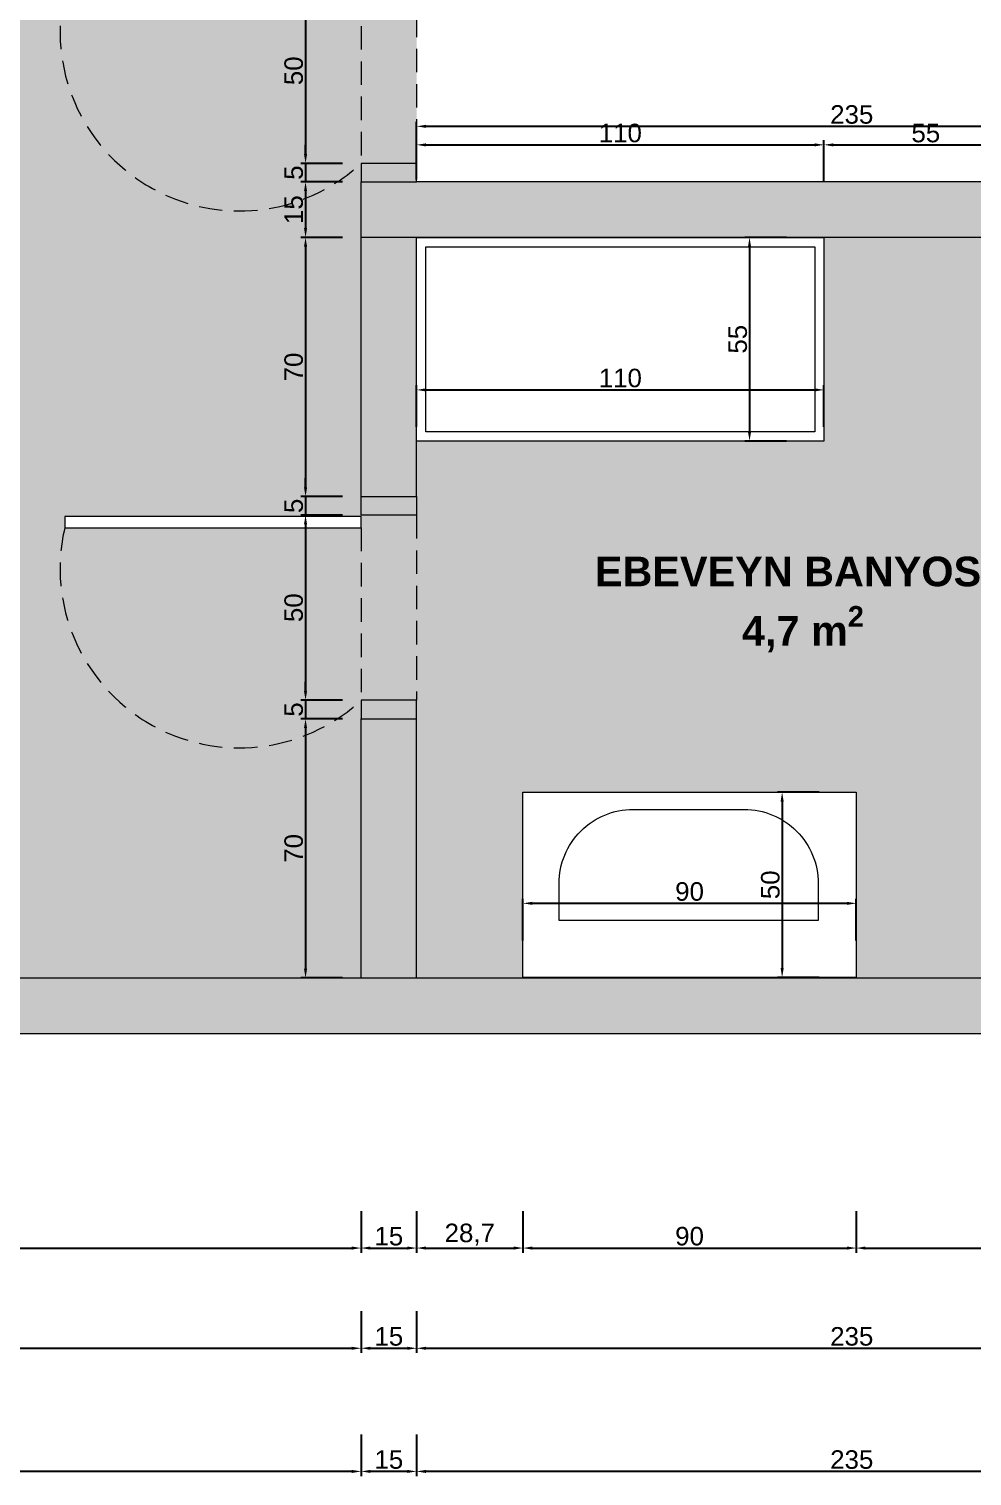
# Model space of a CAD drawing. Header units: centimetres. Extents: x -1214 to 5930, y 2765 to 5950.
# Drawn here: x 4901.5 to 5156.2, y 3075.6 to 3466.4 of the extents above; entities that cross this region are included whole.
import ezdxf

# ---------------------------------------------------------------- set-up
doc = ezdxf.new("R2010")
doc.units = ezdxf.units.CM
doc.linetypes.add('HIDDEN', pattern=[9.525, 6.35, -3.175])
for name, color, linetype, lineweight in [('duvar', 251, 'Continuous', 20), ('kapı', 1, 'Continuous', 15), ('pencere', 3, 'Continuous', 20), ('tefriş', 4, 'Continuous', 9), ('ölçü', 64, 'Continuous', 20)]:
    doc.layers.add(name, color=color, linetype=linetype, lineweight=lineweight)
doc.layers.add('text', color=251, linetype='Continuous')
doc.layers.add('zemin', color=8, linetype='Continuous')
doc.styles.get("Standard").update_dxf_attribs({"font": 'arial.ttf'})
doc.dimstyles.new('yeni ölçü', dxfattribs={"dimtxt": 5, "dimasz": 2.5, "dimexe": 1.25, "dimexo": 0.625, "dimtad": 1, "dimtxsty": 'Standard', "dimcen": 2.45, "dimclrt": 256, "dimadec": 0, "dimazin": 0, "dimtfac": 1, "dimtmove": 0, "dimatfit": 3, "dimfxl": 10, "dimfxlon": 1, "dimarcsym": 0})

# ---------------------------------------------------------------- blocks, each defined once
blk = doc.blocks.new('KP_001_Y')
at = {"layer": 'kapı'}
for points in [[(-15, 0), (0, 0), (0, -5), (-15, -5)], [(-15, 0), (0, 0), (0, -5), (-15, -5)], [(-15, -60), (0, -60), (0, -55), (-15, -55)], [(-15, -60), (0, -60), (0, -55), (-15, -55)]]:
    blk.add_lwpolyline(points, close=True, dxfattribs=at)
blk.add_lwpolyline([(-15, -5.4), (-95, -5.4), (-95, -8.4), (-15, -8.4), (-15, -5.4)], dxfattribs=at)
blk.add_lwpolyline([(-15, -5.4), (-95, -5.4), (-95, -8.4), (-15, -8.4), (-15, -5.4)], dxfattribs=at)
at = {"layer": 'kapı', "linetype": 'HIDDEN'}
for points in [[(0, -5), (0, -55)], [(0, -5), (0, -55)], [(-15, -8.4), (-15, -55)], [(-15, -8.4), (-15, -55)]]:
    blk.add_lwpolyline(points, dxfattribs=at)
blk.add_arc((-47.86, -19.44), 48.42, 166.8187, 312.7419, dxfattribs=at)
blk.add_arc((-47.86, -19.44), 48.42, 166.8187, 312.7419, dxfattribs=at)
blk = doc.blocks.new('LVB_001_Y')
at = {"layer": 'tefriş'}
blk.add_lwpolyline([(-90, 50), (0, 50), (0, 0), (-90, 0)], close=True, dxfattribs=at)
blk.add_lwpolyline([(-60.24, 45.38), (-30.24, 45.38, -0.414214), (-10.24, 25.38), (-10.24, 15.38), (-80.24, 15.38), (-80.24, 25.38, -0.414214)], format="xyb", close=True, dxfattribs=at)
blk = doc.blocks.new('*D134')
at = {"layer": 'Defpoints', "color": 0, "transparency": 16777216}
for p in [(5006.21, 3210.13), (5241.21, 3210.13), (5006.21, 3076.87)]:
    blk.add_point(p, dxfattribs=at)
at = {"layer": 'ölçü', "color": 0, "lineweight": -2, "transparency": 16777216}
for p, q in [((5006.21, 3086.87), (5006.21, 3075.62)), ((5241.21, 3086.87), (5241.21, 3075.62)), ((5238.71, 3076.87), (5008.71, 3076.87))]:
    blk.add_line(p, q, dxfattribs=at)
at = {"layer": 'ölçü', "color": 0, "transparency": 16777216}
for points in [[(5008.71, 3077.28), (5008.71, 3076.45), (5006.21, 3076.87)], [(5238.71, 3077.28), (5238.71, 3076.45), (5241.21, 3076.87)]]:
    blk.add_solid(points, dxfattribs=at)
at = {"layer": 'ölçü', "transparency": 16777216, "insert": (5123.71, 3080.04), "char_height": 5, "attachment_point": 5}
blk.add_mtext('235', dxfattribs=at)
blk = doc.blocks.new('*D135')
at = {"layer": 'Defpoints', "color": 0, "transparency": 16777216}
for p in [(4991.21, 3210.13), (5006.21, 3210.13), (4991.21, 3076.87)]:
    blk.add_point(p, dxfattribs=at)
at = {"layer": 'ölçü', "color": 0, "lineweight": -2, "transparency": 16777216}
for p, q in [((4991.21, 3086.87), (4991.21, 3075.62)), ((5006.21, 3086.87), (5006.21, 3075.62)), ((5003.71, 3076.87), (4993.71, 3076.87))]:
    blk.add_line(p, q, dxfattribs=at)
at = {"layer": 'ölçü', "color": 0, "transparency": 16777216}
for points in [[(4993.71, 3077.28), (4993.71, 3076.45), (4991.21, 3076.87)], [(5003.71, 3077.28), (5003.71, 3076.45), (5006.21, 3076.87)]]:
    blk.add_solid(points, dxfattribs=at)
at = {"layer": 'ölçü', "transparency": 16777216, "insert": (4998.71, 3080.04), "char_height": 5, "attachment_point": 5}
blk.add_mtext('15', dxfattribs=at)
blk = doc.blocks.new('*D158')
at = {"layer": 'Defpoints', "color": 0, "transparency": 16777216}
for p in [(4591.21, 3210.13), (4991.21, 3210.13), (4591.21, 3076.87)]:
    blk.add_point(p, dxfattribs=at)
at = {"layer": 'ölçü', "color": 0, "lineweight": -2, "transparency": 16777216}
for p, q in [((4591.21, 3086.87), (4591.21, 3075.62)), ((4991.21, 3086.87), (4991.21, 3075.62)), ((4988.71, 3076.87), (4593.71, 3076.87))]:
    blk.add_line(p, q, dxfattribs=at)
at = {"layer": 'ölçü', "color": 0, "transparency": 16777216}
for points in [[(4593.71, 3077.28), (4593.71, 3076.45), (4591.21, 3076.87)], [(4988.71, 3077.28), (4988.71, 3076.45), (4991.21, 3076.87)]]:
    blk.add_solid(points, dxfattribs=at)
at = {"layer": 'ölçü', "transparency": 16777216, "insert": (4791.21, 3080.04), "char_height": 5, "attachment_point": 5}
blk.add_mtext('400', dxfattribs=at)
blk = doc.blocks.new('*D156')
at = {"layer": 'Defpoints', "color": 0, "transparency": 16777216}
for p in [(4591.21, 3210.13), (4991.21, 3210.13), (4991.21, 3110.13)]:
    blk.add_point(p, dxfattribs=at)
at = {"layer": 'ölçü', "color": 0, "lineweight": -2, "transparency": 16777216}
for p, q in [((4591.21, 3120.13), (4591.21, 3108.88)), ((4991.21, 3120.13), (4991.21, 3108.88)), ((4593.71, 3110.13), (4988.71, 3110.13))]:
    blk.add_line(p, q, dxfattribs=at)
at = {"layer": 'ölçü', "color": 0, "transparency": 16777216}
for points in [[(4593.71, 3110.54), (4593.71, 3109.71), (4591.21, 3110.13)], [(4988.71, 3110.54), (4988.71, 3109.71), (4991.21, 3110.13)]]:
    blk.add_solid(points, dxfattribs=at)
at = {"layer": 'ölçü', "transparency": 16777216, "insert": (4791.21, 3113.3), "char_height": 5, "attachment_point": 5}
blk.add_mtext('400', dxfattribs=at)
blk = doc.blocks.new('*D157')
at = {"layer": 'Defpoints', "color": 0, "transparency": 16777216}
for p in [(4991.21, 3210.13), (5006.21, 3210.13), (5006.21, 3110.13)]:
    blk.add_point(p, dxfattribs=at)
at = {"layer": 'ölçü', "color": 0, "lineweight": -2, "transparency": 16777216}
for p, q in [((4991.21, 3120.13), (4991.21, 3108.88)), ((5006.21, 3120.13), (5006.21, 3108.88)), ((4993.71, 3110.13), (5003.71, 3110.13))]:
    blk.add_line(p, q, dxfattribs=at)
at = {"layer": 'ölçü', "color": 0, "transparency": 16777216}
for points in [[(4993.71, 3110.54), (4993.71, 3109.71), (4991.21, 3110.13)], [(5003.71, 3110.54), (5003.71, 3109.71), (5006.21, 3110.13)]]:
    blk.add_solid(points, dxfattribs=at)
at = {"layer": 'ölçü', "transparency": 16777216, "insert": (4998.71, 3113.3), "char_height": 5, "attachment_point": 5}
blk.add_mtext('15', dxfattribs=at)
blk = doc.blocks.new('*D148')
at = {"layer": 'Defpoints', "color": 0, "transparency": 16777216}
for p in [(5006.21, 3210.13), (5241.21, 3210.13), (5241.21, 3110.13)]:
    blk.add_point(p, dxfattribs=at)
at = {"layer": 'ölçü', "color": 0, "lineweight": -2, "transparency": 16777216}
for p, q in [((5006.21, 3120.13), (5006.21, 3108.88)), ((5241.21, 3120.13), (5241.21, 3108.88)), ((5008.71, 3110.13), (5238.71, 3110.13))]:
    blk.add_line(p, q, dxfattribs=at)
at = {"layer": 'ölçü', "color": 0, "transparency": 16777216}
for points in [[(5008.71, 3110.54), (5008.71, 3109.71), (5006.21, 3110.13)], [(5238.71, 3110.54), (5238.71, 3109.71), (5241.21, 3110.13)]]:
    blk.add_solid(points, dxfattribs=at)
at = {"layer": 'ölçü', "transparency": 16777216, "insert": (5123.71, 3113.31), "char_height": 5, "attachment_point": 5}
blk.add_mtext('235', dxfattribs=at)
blk = doc.blocks.new('*D178')
at = {"layer": 'Defpoints', "color": 0, "transparency": 16777216}
for p in [(4991.21, 3480.13), (4976.21, 3430.13), (4991.21, 3430.13)]:
    blk.add_point(p, dxfattribs=at)
at = {"layer": 'ölçü', "color": 0, "lineweight": -2, "transparency": 16777216}
for p, q in [((4986.21, 3480.13), (4974.96, 3480.13)), ((4976.21, 3477.63), (4976.21, 3432.63)), ((4986.21, 3430.13), (4974.96, 3430.13))]:
    blk.add_line(p, q, dxfattribs=at)
at = {"layer": 'ölçü', "color": 0, "transparency": 16777216}
for points in [[(4975.8, 3477.63), (4976.63, 3477.63), (4976.21, 3480.13)], [(4975.8, 3432.63), (4976.63, 3432.63), (4976.21, 3430.13)]]:
    blk.add_solid(points, dxfattribs=at)
at = {"layer": 'ölçü', "transparency": 16777216, "insert": (4973.03, 3455.13), "char_height": 5, "attachment_point": 5, "rotation": 90}
blk.add_mtext('50', dxfattribs=at)
blk = doc.blocks.new('*D179')
at = {"layer": 'Defpoints', "color": 0, "transparency": 16777216}
for p in [(4991.21, 3430.13), (4976.21, 3425.13), (4991.21, 3425.13)]:
    blk.add_point(p, dxfattribs=at)
at = {"layer": 'ölçü', "color": 0, "lineweight": -2, "transparency": 16777216}
for p, q in [((4976.21, 3432.63), (4976.21, 3435.13)), ((4986.21, 3430.13), (4974.96, 3430.13)), ((4976.21, 3430.13), (4976.21, 3425.13)), ((4986.21, 3425.13), (4974.96, 3425.13)), ((4976.21, 3422.63), (4976.21, 3420.13))]:
    blk.add_line(p, q, dxfattribs=at)
at = {"layer": 'ölçü', "color": 0, "transparency": 16777216}
for points in [[(4975.8, 3432.63), (4976.63, 3432.63), (4976.21, 3430.13)], [(4975.8, 3422.63), (4976.63, 3422.63), (4976.21, 3425.13)]]:
    blk.add_solid(points, dxfattribs=at)
at = {"layer": 'ölçü', "transparency": 16777216, "insert": (4973.04, 3427.63), "char_height": 5, "attachment_point": 5, "rotation": 90}
blk.add_mtext('5', dxfattribs=at)
blk = doc.blocks.new('*D180')
at = {"layer": 'Defpoints', "color": 0, "transparency": 16777216}
for p in [(4991.21, 3425.13), (4976.21, 3410.13), (5006.21, 3410.13)]:
    blk.add_point(p, dxfattribs=at)
at = {"layer": 'ölçü', "color": 0, "lineweight": -2, "transparency": 16777216}
for p, q in [((4986.21, 3425.13), (4974.96, 3425.13)), ((4976.21, 3422.63), (4976.21, 3412.63)), ((4986.21, 3410.13), (4974.96, 3410.13))]:
    blk.add_line(p, q, dxfattribs=at)
at = {"layer": 'ölçü', "color": 0, "transparency": 16777216}
for points in [[(4975.8, 3422.63), (4976.63, 3422.63), (4976.21, 3425.13)], [(4975.8, 3412.63), (4976.63, 3412.63), (4976.21, 3410.13)]]:
    blk.add_solid(points, dxfattribs=at)
at = {"layer": 'ölçü', "transparency": 16777216, "insert": (4973.03, 3417.63), "char_height": 5, "attachment_point": 5, "rotation": 90}
blk.add_mtext('15', dxfattribs=at)
blk = doc.blocks.new('*D181')
at = {"layer": 'Defpoints', "color": 0, "transparency": 16777216}
for p in [(5006.21, 3410.13), (4976.21, 3340.13), (4991.21, 3340.13)]:
    blk.add_point(p, dxfattribs=at)
at = {"layer": 'ölçü', "color": 0, "lineweight": -2, "transparency": 16777216}
for p, q in [((4986.21, 3410.13), (4974.96, 3410.13)), ((4976.21, 3407.63), (4976.21, 3342.63)), ((4986.21, 3340.13), (4974.96, 3340.13))]:
    blk.add_line(p, q, dxfattribs=at)
at = {"layer": 'ölçü', "color": 0, "transparency": 16777216}
for points in [[(4975.8, 3407.63), (4976.63, 3407.63), (4976.21, 3410.13)], [(4975.8, 3342.63), (4976.63, 3342.63), (4976.21, 3340.13)]]:
    blk.add_solid(points, dxfattribs=at)
at = {"layer": 'ölçü', "transparency": 16777216, "insert": (4973.03, 3375.13), "char_height": 5, "attachment_point": 5, "rotation": 90}
blk.add_mtext('70', dxfattribs=at)
blk = doc.blocks.new('*D188')
at = {"layer": 'Defpoints', "color": 0, "transparency": 16777216}
for p in [(4991.21, 3340.13), (4976.21, 3335.13), (4991.21, 3335.13)]:
    blk.add_point(p, dxfattribs=at)
at = {"layer": 'ölçü', "color": 0, "lineweight": -2, "transparency": 16777216}
for p, q in [((4976.21, 3342.63), (4976.21, 3345.13)), ((4986.21, 3340.13), (4974.96, 3340.13)), ((4976.21, 3340.13), (4976.21, 3335.13)), ((4986.21, 3335.13), (4974.96, 3335.13)), ((4976.21, 3332.63), (4976.21, 3330.13))]:
    blk.add_line(p, q, dxfattribs=at)
at = {"layer": 'ölçü', "color": 0, "transparency": 16777216}
for points in [[(4975.8, 3342.63), (4976.63, 3342.63), (4976.21, 3340.13)], [(4975.8, 3332.63), (4976.63, 3332.63), (4976.21, 3335.13)]]:
    blk.add_solid(points, dxfattribs=at)
at = {"layer": 'ölçü', "transparency": 16777216, "insert": (4973.04, 3337.63), "char_height": 5, "attachment_point": 5, "rotation": 90}
blk.add_mtext('5', dxfattribs=at)
blk = doc.blocks.new('*D189')
at = {"layer": 'Defpoints', "color": 0, "transparency": 16777216}
for p in [(4991.21, 3335.13), (4976.21, 3285.13), (4991.21, 3285.13)]:
    blk.add_point(p, dxfattribs=at)
at = {"layer": 'ölçü', "color": 0, "lineweight": -2, "transparency": 16777216}
for p, q in [((4986.21, 3335.13), (4974.96, 3335.13)), ((4976.21, 3332.63), (4976.21, 3287.63)), ((4986.21, 3285.13), (4974.96, 3285.13))]:
    blk.add_line(p, q, dxfattribs=at)
at = {"layer": 'ölçü', "color": 0, "transparency": 16777216}
for points in [[(4975.8, 3332.63), (4976.63, 3332.63), (4976.21, 3335.13)], [(4975.8, 3287.63), (4976.63, 3287.63), (4976.21, 3285.13)]]:
    blk.add_solid(points, dxfattribs=at)
at = {"layer": 'ölçü', "transparency": 16777216, "insert": (4973.03, 3310.13), "char_height": 5, "attachment_point": 5, "rotation": 90}
blk.add_mtext('50', dxfattribs=at)
blk = doc.blocks.new('*D190')
at = {"layer": 'Defpoints', "color": 0, "transparency": 16777216}
for p in [(4991.21, 3285.13), (4976.21, 3280.13), (4991.21, 3280.13)]:
    blk.add_point(p, dxfattribs=at)
at = {"layer": 'ölçü', "color": 0, "lineweight": -2, "transparency": 16777216}
for p, q in [((4976.21, 3287.63), (4976.21, 3290.13)), ((4986.21, 3285.13), (4974.96, 3285.13)), ((4976.21, 3285.13), (4976.21, 3280.13)), ((4986.21, 3280.13), (4974.96, 3280.13)), ((4976.21, 3277.63), (4976.21, 3275.13))]:
    blk.add_line(p, q, dxfattribs=at)
at = {"layer": 'ölçü', "color": 0, "transparency": 16777216}
for points in [[(4975.8, 3287.63), (4976.63, 3287.63), (4976.21, 3285.13)], [(4975.8, 3277.63), (4976.63, 3277.63), (4976.21, 3280.13)]]:
    blk.add_solid(points, dxfattribs=at)
at = {"layer": 'ölçü', "transparency": 16777216, "insert": (4973.04, 3282.63), "char_height": 5, "attachment_point": 5, "rotation": 90}
blk.add_mtext('5', dxfattribs=at)
blk = doc.blocks.new('*D191')
at = {"layer": 'Defpoints', "color": 0, "transparency": 16777216}
for p in [(4991.21, 3280.13), (4976.21, 3210.13), (4991.21, 3210.13)]:
    blk.add_point(p, dxfattribs=at)
at = {"layer": 'ölçü', "color": 0, "lineweight": -2, "transparency": 16777216}
for p, q in [((4986.21, 3280.13), (4974.96, 3280.13)), ((4976.21, 3277.63), (4976.21, 3212.63)), ((4986.21, 3210.13), (4974.96, 3210.13))]:
    blk.add_line(p, q, dxfattribs=at)
at = {"layer": 'ölçü', "color": 0, "transparency": 16777216}
for points in [[(4975.8, 3277.63), (4976.63, 3277.63), (4976.21, 3280.13)], [(4975.8, 3212.63), (4976.63, 3212.63), (4976.21, 3210.13)]]:
    blk.add_solid(points, dxfattribs=at)
at = {"layer": 'ölçü', "transparency": 16777216, "insert": (4973.03, 3245.13), "char_height": 5, "attachment_point": 5, "rotation": 90}
blk.add_mtext('70', dxfattribs=at)
blk = doc.blocks.new('*D195')
at = {"layer": 'Defpoints', "color": 0, "transparency": 16777216}
for p in [(5006.21, 3440.13), (5006.21, 3425.13), (5241.21, 3410.13)]:
    blk.add_point(p, dxfattribs=at)
at = {"layer": 'ölçü', "color": 0, "lineweight": -2, "transparency": 16777216}
for p, q in [((5006.21, 3430.13), (5006.21, 3441.38)), ((5238.71, 3440.13), (5008.71, 3440.13)), ((5241.21, 3430.13), (5241.21, 3441.38))]:
    blk.add_line(p, q, dxfattribs=at)
at = {"layer": 'ölçü', "color": 0, "transparency": 16777216}
for points in [[(5008.71, 3440.54), (5008.71, 3439.71), (5006.21, 3440.13)], [(5238.71, 3440.54), (5238.71, 3439.71), (5241.21, 3440.13)]]:
    blk.add_solid(points, dxfattribs=at)
at = {"layer": 'ölçü', "transparency": 16777216, "insert": (5123.71, 3443.31), "char_height": 5, "attachment_point": 5}
blk.add_mtext('235', dxfattribs=at)
blk = doc.blocks.new('*D229')
at = {"layer": 'Defpoints', "color": 0, "transparency": 16777216}
for p in [(4760.8, 3241.09), (4991.21, 3210.13), (4991.21, 3137.19)]:
    blk.add_point(p, dxfattribs=at)
at = {"layer": 'ölçü', "color": 0, "lineweight": -2, "transparency": 16777216}
for p, q in [((4760.8, 3147.19), (4760.8, 3135.94)), ((4991.21, 3147.19), (4991.21, 3135.94)), ((4763.3, 3137.19), (4988.71, 3137.19))]:
    blk.add_line(p, q, dxfattribs=at)
at = {"layer": 'ölçü', "color": 0, "transparency": 16777216}
for points in [[(4763.3, 3137.61), (4763.3, 3136.77), (4760.8, 3137.19)], [(4988.71, 3137.61), (4988.71, 3136.77), (4991.21, 3137.19)]]:
    blk.add_solid(points, dxfattribs=at)
at = {"layer": 'ölçü', "transparency": 16777216, "insert": (4876.01, 3140.82), "char_height": 5, "attachment_point": 5}
blk.add_mtext('230,41', dxfattribs=at)
blk = doc.blocks.new('*D230')
at = {"layer": 'Defpoints', "color": 0, "transparency": 16777216}
for p in [(4991.21, 3210.13), (5006.21, 3210.13), (5006.21, 3137.19)]:
    blk.add_point(p, dxfattribs=at)
at = {"layer": 'ölçü', "color": 0, "lineweight": -2, "transparency": 16777216}
for p, q in [((4991.21, 3147.19), (4991.21, 3135.94)), ((5006.21, 3147.19), (5006.21, 3135.94)), ((4993.71, 3137.19), (5003.71, 3137.19))]:
    blk.add_line(p, q, dxfattribs=at)
at = {"layer": 'ölçü', "color": 0, "transparency": 16777216}
for points in [[(4993.71, 3137.61), (4993.71, 3136.77), (4991.21, 3137.19)], [(5003.71, 3137.61), (5003.71, 3136.77), (5006.21, 3137.19)]]:
    blk.add_solid(points, dxfattribs=at)
at = {"layer": 'ölçü', "transparency": 16777216, "insert": (4998.71, 3140.37), "char_height": 5, "attachment_point": 5}
blk.add_mtext('15', dxfattribs=at)
blk = doc.blocks.new('*D231')
at = {"layer": 'Defpoints', "color": 0, "transparency": 16777216}
for p in [(5006.21, 3210.13), (5034.91, 3210.29), (5034.91, 3137.19)]:
    blk.add_point(p, dxfattribs=at)
at = {"layer": 'ölçü', "color": 0, "lineweight": -2, "transparency": 16777216}
for p, q in [((5006.21, 3147.19), (5006.21, 3135.94)), ((5034.91, 3147.19), (5034.91, 3135.94)), ((5008.71, 3137.19), (5032.41, 3137.19))]:
    blk.add_line(p, q, dxfattribs=at)
at = {"layer": 'ölçü', "color": 0, "transparency": 16777216}
for points in [[(5008.71, 3137.61), (5008.71, 3136.77), (5006.21, 3137.19)], [(5032.41, 3137.61), (5032.41, 3136.77), (5034.91, 3137.19)]]:
    blk.add_solid(points, dxfattribs=at)
at = {"layer": 'ölçü', "transparency": 16777216, "insert": (5020.56, 3140.82), "char_height": 5, "attachment_point": 5}
blk.add_mtext('28,7', dxfattribs=at)
blk = doc.blocks.new('*D232')
at = {"layer": 'Defpoints', "color": 0, "transparency": 16777216}
for p in [(5034.91, 3210.29), (5124.91, 3210.29), (5124.91, 3137.19)]:
    blk.add_point(p, dxfattribs=at)
at = {"layer": 'ölçü', "color": 0, "lineweight": -2, "transparency": 16777216}
for p, q in [((5034.91, 3147.19), (5034.91, 3135.94)), ((5124.91, 3147.19), (5124.91, 3135.94)), ((5037.41, 3137.19), (5122.41, 3137.19))]:
    blk.add_line(p, q, dxfattribs=at)
at = {"layer": 'ölçü', "color": 0, "transparency": 16777216}
for points in [[(5037.41, 3137.61), (5037.41, 3136.77), (5034.91, 3137.19)], [(5122.41, 3137.61), (5122.41, 3136.77), (5124.91, 3137.19)]]:
    blk.add_solid(points, dxfattribs=at)
at = {"layer": 'ölçü', "transparency": 16777216, "insert": (5079.91, 3140.37), "char_height": 5, "attachment_point": 5}
blk.add_mtext('90', dxfattribs=at)
blk = doc.blocks.new('*D233')
at = {"layer": 'Defpoints', "color": 0, "transparency": 16777216}
for p in [(5124.91, 3210.29), (5241.21, 3210.13), (5241.21, 3137.19)]:
    blk.add_point(p, dxfattribs=at)
at = {"layer": 'ölçü', "color": 0, "lineweight": -2, "transparency": 16777216}
for p, q in [((5124.91, 3147.19), (5124.91, 3135.94)), ((5241.21, 3147.19), (5241.21, 3135.94)), ((5127.41, 3137.19), (5238.71, 3137.19))]:
    blk.add_line(p, q, dxfattribs=at)
at = {"layer": 'ölçü', "color": 0, "transparency": 16777216}
for points in [[(5127.41, 3137.61), (5127.41, 3136.77), (5124.91, 3137.19)], [(5238.71, 3137.61), (5238.71, 3136.77), (5241.21, 3137.19)]]:
    blk.add_solid(points, dxfattribs=at)
at = {"layer": 'ölçü', "transparency": 16777216, "insert": (5183.06, 3140.82), "char_height": 5, "attachment_point": 5}
blk.add_mtext('116,3', dxfattribs=at)
blk = doc.blocks.new('*D215')
at = {"layer": 'Defpoints', "color": 0, "transparency": 16777216}
for p in [(5116.21, 3435.13), (5006.21, 3425.13), (5116.21, 3410.13)]:
    blk.add_point(p, dxfattribs=at)
at = {"layer": 'ölçü', "color": 0, "lineweight": -2, "transparency": 16777216}
for p, q in [((5006.21, 3425.75), (5006.21, 3436.38)), ((5116.21, 3425.13), (5116.21, 3436.38)), ((5008.71, 3435.13), (5113.71, 3435.13))]:
    blk.add_line(p, q, dxfattribs=at)
at = {"layer": 'ölçü', "color": 0, "transparency": 16777216}
for points in [[(5008.71, 3435.54), (5008.71, 3434.71), (5006.21, 3435.13)], [(5113.71, 3435.54), (5113.71, 3434.71), (5116.21, 3435.13)]]:
    blk.add_solid(points, dxfattribs=at)
at = {"layer": 'ölçü', "transparency": 16777216, "insert": (5061.21, 3438.3), "char_height": 5, "attachment_point": 5}
blk.add_mtext('110', dxfattribs=at)
blk = doc.blocks.new('*D216')
at = {"layer": 'Defpoints', "color": 0, "transparency": 16777216}
for p in [(5171.21, 3435.13), (5116.21, 3410.13), (5171.21, 3410.13)]:
    blk.add_point(p, dxfattribs=at)
at = {"layer": 'ölçü', "color": 0, "lineweight": -2, "transparency": 16777216}
for p, q in [((5116.21, 3425.13), (5116.21, 3436.38)), ((5171.21, 3425.13), (5171.21, 3436.38)), ((5118.71, 3435.13), (5168.71, 3435.13))]:
    blk.add_line(p, q, dxfattribs=at)
at = {"layer": 'ölçü', "color": 0, "transparency": 16777216}
for points in [[(5118.71, 3435.54), (5118.71, 3434.71), (5116.21, 3435.13)], [(5168.71, 3435.54), (5168.71, 3434.71), (5171.21, 3435.13)]]:
    blk.add_solid(points, dxfattribs=at)
at = {"layer": 'ölçü', "transparency": 16777216, "insert": (5143.71, 3438.29), "char_height": 5, "attachment_point": 5}
blk.add_mtext('55', dxfattribs=at)
blk = doc.blocks.new('*D250')
at = {"layer": 'Defpoints', "color": 0, "transparency": 16777216}
for p in [(5116.21, 3368.96), (5006.21, 3355.13), (5116.21, 3355.13)]:
    blk.add_point(p, dxfattribs=at)
at = {"layer": 'ölçü', "color": 0, "lineweight": -2, "transparency": 16777216}
for p, q in [((5006.21, 3358.96), (5006.21, 3370.21)), ((5008.71, 3368.96), (5113.71, 3368.96)), ((5116.21, 3358.96), (5116.21, 3370.21))]:
    blk.add_line(p, q, dxfattribs=at)
at = {"layer": 'ölçü', "color": 0, "transparency": 16777216}
for points in [[(5008.71, 3369.37), (5008.71, 3368.54), (5006.21, 3368.96)], [(5113.71, 3369.37), (5113.71, 3368.54), (5116.21, 3368.96)]]:
    blk.add_solid(points, dxfattribs=at)
at = {"layer": 'ölçü', "transparency": 16777216, "insert": (5061.21, 3372.13), "char_height": 5, "attachment_point": 5}
blk.add_mtext('110', dxfattribs=at)
blk = doc.blocks.new('*D251')
at = {"layer": 'Defpoints', "color": 0, "transparency": 16777216}
for p in [(5116.21, 3410.13), (5096.11, 3355.13), (5116.21, 3355.13)]:
    blk.add_point(p, dxfattribs=at)
at = {"layer": 'ölçü', "color": 0, "lineweight": -2, "transparency": 16777216}
for p, q in [((5106.11, 3410.13), (5094.86, 3410.13)), ((5096.11, 3407.63), (5096.11, 3357.63)), ((5106.11, 3355.13), (5094.86, 3355.13))]:
    blk.add_line(p, q, dxfattribs=at)
at = {"layer": 'ölçü', "color": 0, "transparency": 16777216}
for points in [[(5095.69, 3407.63), (5096.52, 3407.63), (5096.11, 3410.13)], [(5095.69, 3357.63), (5096.52, 3357.63), (5096.11, 3355.13)]]:
    blk.add_solid(points, dxfattribs=at)
at = {"layer": 'ölçü', "transparency": 16777216, "insert": (5092.94, 3382.63), "char_height": 5, "attachment_point": 5, "rotation": 90}
blk.add_mtext('55', dxfattribs=at)
blk = doc.blocks.new('*D255')
at = {"layer": 'Defpoints', "color": 0, "transparency": 16777216}
for p in [(5124.91, 3230.29), (5034.91, 3210.29), (5124.91, 3210.29)]:
    blk.add_point(p, dxfattribs=at)
at = {"layer": 'ölçü', "color": 0, "lineweight": -2, "transparency": 16777216}
for p, q in [((5034.91, 3220.29), (5034.91, 3231.54)), ((5037.41, 3230.29), (5122.41, 3230.29)), ((5124.91, 3220.29), (5124.91, 3231.54))]:
    blk.add_line(p, q, dxfattribs=at)
at = {"layer": 'ölçü', "color": 0, "transparency": 16777216}
for points in [[(5037.41, 3230.7), (5037.41, 3229.87), (5034.91, 3230.29)], [(5122.41, 3230.7), (5122.41, 3229.87), (5124.91, 3230.29)]]:
    blk.add_solid(points, dxfattribs=at)
at = {"layer": 'ölçü', "transparency": 16777216, "insert": (5079.91, 3233.46), "char_height": 5, "attachment_point": 5}
blk.add_mtext('90', dxfattribs=at)
blk = doc.blocks.new('*D256')
at = {"layer": 'Defpoints', "color": 0, "transparency": 16777216}
for p in [(5124.91, 3260.29), (5104.91, 3210.29), (5124.91, 3210.29)]:
    blk.add_point(p, dxfattribs=at)
at = {"layer": 'ölçü', "color": 0, "lineweight": -2, "transparency": 16777216}
for p, q in [((5114.91, 3260.29), (5103.66, 3260.29)), ((5104.91, 3257.79), (5104.91, 3212.79)), ((5114.91, 3210.29), (5103.66, 3210.29))]:
    blk.add_line(p, q, dxfattribs=at)
at = {"layer": 'ölçü', "color": 0, "transparency": 16777216}
for points in [[(5104.5, 3257.79), (5105.33, 3257.79), (5104.91, 3260.29)], [(5104.5, 3212.79), (5105.33, 3212.79), (5104.91, 3210.29)]]:
    blk.add_solid(points, dxfattribs=at)
at = {"layer": 'ölçü', "transparency": 16777216, "insert": (5101.74, 3235.29), "char_height": 5, "attachment_point": 5, "rotation": 90}
blk.add_mtext('50', dxfattribs=at)

msp = doc.modelspace()

# ---------------------------------------------------------------- hatches: boundary and pattern name
at = {"layer": 'duvar', "transparency": 33554636}
h = msp.add_hatch(color=256, dxfattribs=at)
h.dxf.hatch_style = 1
h.paths.add_polyline_path([(4591.213, 3710.127), (4641.213, 3710.127), (4741.213, 3710.127), (4848.106, 3710.127), (4848.106, 3710.338), (4893.106, 3710.338), (5241.213, 3710.127), (5241.213, 3510.127), (4991.213, 3510.127), (4991.213, 3485.127), (5006.213, 3485.127), (5006.213, 3495.127), (5256.213, 3495.127), (5256.213, 3725.127), (4741.213, 3725.127), (4641.213, 3725.127), (4576.213, 3725.127), (4576.213, 3320.127), (4591.213, 3320.127)])
h.paths.add_polyline_path([(5256.213, 3425.127), (5006.213, 3425.127), (4991.213, 3425.127), (4991.213, 3410.127), (5241.213, 3410.127), (5241.213, 3350.127), (5241.213, 3340.127), (5241.213, 3210.127), (4991.213, 3210.127), (4591.213, 3210.127), (4591.213, 3220.127), (4576.213, 3220.127), (4576.213, 3195.127), (4991.213, 3195.127), (5256.213, 3195.127)])
h.paths.add_polyline_path([(5006.213, 3280.127), (4991.213, 3280.127), (4991.213, 3210.127), (5006.213, 3210.127)], flags=17)
h.paths.add_polyline_path([(5006.213, 3410.127), (4991.213, 3410.127), (4991.213, 3340.127), (5006.213, 3340.127)], flags=17)
h.paths.add_polyline_path([(5006.213, 3710.127), (5000.111, 3710.127), (4991.213, 3710.127), (4991.213, 3691.021), (4991.213, 3635.127), (5006.213, 3635.127), (5006.213, 3691.021)], flags=17)
h.paths.add_polyline_path([(5006.213, 3565.127), (5006.213, 3575.127), (4991.213, 3575.127), (4991.213, 3510.127), (5006.213, 3510.127)], flags=17)
at = {"layer": 'zemin', "transparency": 33554636}
h = msp.add_hatch(dxfattribs=at)
h.set_pattern_fill('ANGLE', color=256)
h.set_pattern_definition([(0, (0, 0), (0, 6.985), [5.08, -1.905]), (90, (0, 0), (-6.985, 4e-16), [5.08, -1.905])])
h.paths.add_polyline_path([(5186.213, 3655.127), (5006.213, 3655.127), (5006.213, 3635.127), (5006.213, 3630.127), (5006.213, 3580.127), (5006.213, 3575.127), (5006.213, 3565.127), (5186.213, 3565.127)])
h.paths.add_polyline_path([(5143.768, 3600.141), (5143.768, 3626.141, -0.4142136), (5145.768, 3628.141), (5146.768, 3628.141), (5146.768, 3621.493), (5148.227, 3621.493), (5148.227, 3623.395, -0.4142136), (5153.227, 3628.395), (5173.227, 3628.395, -0.4142136), (5178.227, 3623.395), (5178.227, 3603.395, -0.4142136), (5173.227, 3598.395), (5153.227, 3598.395, -0.4142136), (5148.227, 3603.395), (5146.768, 3603.395), (5146.768, 3598.141), (5145.768, 3598.141, -0.4142136)], flags=16)
h.paths.add_polyline_path([(4911.213, 3626.725), (4911.213, 3629.725), (4991.213, 3629.725), (4991.213, 3635.127), (4991.213, 3691.021), (4991.213, 3710.127), (4893.106, 3710.127), (4893.106, 3665.127), (4872.956, 3665.127, -1), (4867.956, 3665.127), (4848.106, 3665.127), (4848.106, 3710.127), (4843.594, 3710.127), (4843.594, 3504.86), (4688.594, 3504.86), (4688.594, 3710.127), (4681.604, 3710.127), (4681.604, 3664.703), (4661.455, 3664.703, -1), (4656.455, 3664.703), (4636.604, 3664.703), (4636.604, 3710.127), (4591.213, 3710.127), (4591.213, 3320.127), (4591.213, 3315.127), (4586.708, 3315.127), (4586.713, 3225.127), (4591.213, 3225.127), (4591.213, 3220.127), (4591.213, 3210.127), (4991.213, 3210.127), (4991.213, 3280.127), (4991.213, 3285.127, -0.7394425), (4911.213, 3331.725), (4911.213, 3334.725), (4991.213, 3334.725), (4991.213, 3340.127), (4991.213, 3410.127), (4991.213, 3425.127), (4991.213, 3430.127, -0.7394425), (4911.213, 3476.725), (4911.213, 3479.725), (4991.213, 3479.725), (4991.213, 3485.127), (4991.213, 3510.127), (4991.213, 3580.127, -0.7394425)])
h.paths.add_polyline_path([(4671.855, 3377.109), (4671.855, 3342.109, -0.4142136), (4661.855, 3332.109, -0.2350418), (4641.914, 3322.187), (4626.914, 3322.187, -0.4142136), (4601.914, 3347.187), (4601.914, 3372.187, -0.4142136), (4626.914, 3397.187), (4641.914, 3397.187, -0.2371007), (4661.972, 3387.108, -0.4107905)], flags=16)
h.paths.add_polyline_path([(4750.879, 3276.036, -0.2350418), (4760.802, 3256.095), (4760.802, 3241.095, -0.4142136), (4735.802, 3216.095), (4710.802, 3216.095, -0.4142136), (4685.802, 3241.095), (4685.802, 3256.095, -0.2371007), (4695.88, 3276.153, -0.4107905), (4705.879, 3286.036), (4740.879, 3286.036, -0.4142136)], flags=16)
h.paths.add_polyline_path([(4991.213, 3476.725), (4911.213, 3476.725, 0.7394425), (4991.213, 3430.127)], flags=17)
h.paths.add_polyline_path([(4991.213, 3626.725), (4911.213, 3626.725, 0.7394425), (4991.213, 3580.127)], flags=17)
h.paths.add_polyline_path([(4991.213, 3331.725), (4911.213, 3331.725, 0.7394425), (4991.213, 3285.127)], flags=17)
h.paths.add_polyline_path([(5241.213, 3340.127), (5211.213, 3340.127), (5171.213, 3380.127), (5171.213, 3410.127), (5116.213, 3410.127), (5116.213, 3355.127), (5006.213, 3355.127), (5006.213, 3340.127), (5006.213, 3335.127), (5006.213, 3285.127), (5006.213, 3280.127), (5006.213, 3210.127), (5034.913, 3210.127), (5034.913, 3260.286), (5124.913, 3260.286), (5124.913, 3210.127), (5241.213, 3210.127)])
edge = h.paths.add_edge_path(flags=16)
edge.add_spline(control_points=[(5220.683, 3244.335), (5220.524, 3244.268), (5220.363, 3244.202), (5217.211, 3242.928), (5213.942, 3242.061), (5207.174, 3241.081), (5203.677, 3240.968), (5196.807, 3241.507), (5193.435, 3242.158), (5187.156, 3244.17), (5184.249, 3245.53), (5179.987, 3248.336), (5178.43, 3249.621), (5175.765, 3252.431), (5174.655, 3253.956), (5172.966, 3257.178), (5172.388, 3258.875), (5171.822, 3262.337), (5171.836, 3264.1), (5172.457, 3267.555), (5173.063, 3269.247), (5175.188, 3273.164), (5176.991, 3275.292), (5181.445, 3278.995), (5184.096, 3280.572), (5189.967, 3283.059), (5193.188, 3283.969), (5199.878, 3285.048), (5203.347, 3285.216), (5210.19, 3284.797), (5213.562, 3284.21), (5218.085, 3282.862), (5219.41, 3282.389), (5220.683, 3281.853)], knot_values=[4.1496238, 4.1496238, 4.1496238, 4.1496238, 4.1674668, 4.1674668, 4.4984618, 4.4984618, 4.8294569, 4.8294569, 5.160452, 5.160452, 5.4914471, 5.4914471, 5.7191962, 5.7191962, 5.9469453, 5.9469453, 6.1746943, 6.1746943, 6.4024434, 6.4024434, 6.6301925, 6.6301925, 6.9590386, 6.9590386, 7.2878848, 7.2878848, 7.6167309, 7.6167309, 7.9455771, 7.9455771, 8.2744232, 8.2744232, 8.4167465, 8.4167465, 8.4167465, 8.4167465], degree=3, periodic=0)
edge.add_line((5220.683, 3281.853), (5220.683, 3288.396))
edge.add_line((5220.683, 3288.396), (5240.683, 3288.396))
edge.add_line((5240.683, 3288.396), (5240.683, 3238.396))
edge.add_line((5240.683, 3238.396), (5220.683, 3238.396))
edge.add_line((5220.683, 3238.396), (5220.683, 3244.335))
edge = h.paths.add_edge_path(flags=0)
edge.add_ellipse((5203.374, 3263.11), major_axis=(-20, 0), ratio=0.5, start_angle=248.03465, end_angle=471.96535, ccw=False)
edge.add_line((5210.855, 3272.385), (5210.855, 3268.998))
edge.add_line((5210.855, 3268.998), (5213.58, 3268.998))
edge.add_line((5213.58, 3268.998), (5213.58, 3267.202))
edge.add_line((5213.58, 3267.202), (5210.855, 3267.202))
edge.add_line((5210.855, 3267.202), (5210.855, 3258.998))
edge.add_line((5210.855, 3258.998), (5213.58, 3258.998))
edge.add_line((5213.58, 3258.998), (5213.58, 3257.202))
edge.add_line((5213.58, 3257.202), (5210.855, 3257.202))
edge.add_line((5210.855, 3257.202), (5210.855, 3253.836))
h.paths.add_polyline_path([(5006.213, 3335.127), (4991.213, 3335.127), (4991.213, 3334.725), (4991.213, 3331.725), (4991.213, 3285.127), (5006.213, 3285.127)])
h.paths.add_polyline_path([(5006.213, 3480.127), (4991.213, 3480.127), (4991.213, 3479.725), (4991.213, 3476.725), (4991.213, 3430.127), (5006.213, 3430.127)])
h.paths.add_polyline_path([(5006.213, 3630.127), (4991.213, 3630.127), (4991.213, 3629.725), (4991.213, 3626.725), (4991.213, 3580.127), (5006.213, 3580.127)])
h.paths.add_polyline_path([(5006.213, 3635.127), (4991.213, 3635.127), (4991.213, 3630.127), (5006.213, 3630.127)])
h.paths.add_polyline_path([(5006.213, 3580.127), (4991.213, 3580.127), (4991.213, 3575.127), (5006.213, 3575.127)])
h.paths.add_polyline_path([(5006.213, 3485.127), (4991.213, 3485.127), (4991.213, 3480.127), (5006.213, 3480.127)])
h.paths.add_polyline_path([(5006.213, 3430.127), (4991.213, 3430.127), (4991.213, 3425.127), (5006.213, 3425.127)])
h.paths.add_polyline_path([(5006.213, 3285.127), (4991.213, 3285.127), (4991.213, 3280.127), (5006.213, 3280.127)])
h.paths.add_polyline_path([(5006.213, 3340.127), (4991.213, 3340.127), (4991.213, 3335.127), (5006.213, 3335.127)])

# ---------------------------------------------------------------- linework, layer by layer
at = {"layer": 'duvar'}
for points in [[(4576.213, 3220.127), (4576.213, 3195.127), (4991.213, 3195.127), (5256.213, 3195.127), (5256.213, 3425.127), (5006.213, 3425.127), (5006.213, 3435.127)], [(4591.213, 3220.127), (4591.213, 3210.127), (4991.213, 3210.127), (5241.213, 3210.127), (5241.213, 3410.127), (4991.213, 3410.127), (4991.213, 3425.127)], [(4991.213, 3340.127), (4991.213, 3410.127)], [(5006.213, 3340.127), (5006.213, 3410.127)], [(4991.213, 3210.127), (4991.213, 3280.127)], [(5006.213, 3210.127), (5006.213, 3280.127)]]:
    msp.add_lwpolyline(points, dxfattribs=at)
at = {"layer": 'pencere'}
msp.add_lwpolyline([(4991.213, 3410.127), (4991.213, 3410.127)], dxfattribs=at)
at = {"layer": 'tefriş'}
for points in [[(5006.213, 3410.127), (5116.213, 3410.127), (5116.213, 3355.127), (5006.213, 3355.127)], [(5008.713, 3407.627), (5113.713, 3407.627), (5113.713, 3357.627), (5008.713, 3357.627)]]:
    msp.add_lwpolyline(points, close=True, dxfattribs=at)

# ---------------------------------------------------------------- block references
at = {"layer": 'kapı'}
for p in [(5006.213, 3485.127), (5006.213, 3340.127)]:
    msp.add_blockref('KP_001_Y', p, dxfattribs=at)
at = {"layer": 'tefriş'}
msp.add_blockref('LVB_001_Y', (5124.913, 3210.286), dxfattribs=at)

# ---------------------------------------------------------------- texts
at = {"layer": 'text', "insert": (5040.818, 3323.913), "char_height": 8, "attachment_point": 1, "bg_fill": 1, "box_fill_scale": 1.5, "bg_fill_color": 7, "bg_fill_transparency": 0}
msp.add_mtext_dynamic_manual_height_columns('\\A1;\\pxqc;{\\fArial|b1|i0|c162|p34;EBEVEYN BANYOSU\\P4,7 m\\H0.7x;\\S2^ ;}', width=139.42769, gutter_width=150, heights=[24.341], dxfattribs=at)

# ---------------------------------------------------------------- dimensions: what is measured, and where the dimension line sits
at = {"layer": 'ölçü'}
for base, p1, p2, picture, middle in [((4976.213, 3430.127), (4991.213, 3480.127), (4991.213, 3430.127), '*D178', (4973.035, 3455.127)), ((4976.213, 3425.127), (4991.213, 3430.127), (4991.213, 3425.127), '*D179', (4973.045, 3427.627)), ((4976.213, 3410.127), (4991.213, 3425.127), (5006.213, 3410.127), '*D180', (4973.035, 3417.627)), ((4976.213, 3340.127), (5006.213, 3410.127), (4991.213, 3340.127), '*D181', (4973.035, 3375.127)), ((4976.213, 3335.127), (4991.213, 3340.127), (4991.213, 3335.127), '*D188', (4973.045, 3337.627)), ((4976.213, 3285.127), (4991.213, 3335.127), (4991.213, 3285.127), '*D189', (4973.035, 3310.127)), ((4976.213, 3280.127), (4991.213, 3285.127), (4991.213, 3280.127), '*D190', (4973.045, 3282.627)), ((4976.213, 3210.127), (4991.213, 3280.127), (4991.213, 3210.127), '*D191', (4973.035, 3245.127))]:
    dim = msp.add_linear_dim(base=base, p1=p1, p2=p2, angle=90, dimstyle='yeni ölçü', override={"dimtmove": 1}, dxfattribs=at)
    dim.commit()
    dim.dimension.update_dxf_attribs({"geometry": picture, "text_midpoint": middle})
for base, p1, p2, picture, middle in [((5006.213, 3440.127), (5241.213, 3410.127), (5006.213, 3425.127), '*D195', (5123.713, 3443.306)), ((5171.213, 3435.127), (5116.213, 3410.127), (5171.213, 3410.127), '*D216', (5143.713, 3438.294)), ((4991.213, 3137.191), (4760.802, 3241.095), (4991.213, 3210.127), '*D229', (4876.007, 3140.821)), ((4591.213, 3076.865), (4991.213, 3210.127), (4591.213, 3210.127), '*D158', (4791.213, 3080.043)), ((4991.213, 3110.127), (4591.213, 3210.127), (4991.213, 3210.127), '*D156', (4791.213, 3113.305)), ((4991.213, 3076.865), (5006.213, 3210.127), (4991.213, 3210.127), '*D135', (4998.713, 3080.043)), ((5006.213, 3110.127), (4991.213, 3210.127), (5006.213, 3210.127), '*D157', (4998.713, 3113.305)), ((5006.213, 3137.191), (4991.213, 3210.127), (5006.213, 3210.127), '*D230', (4998.713, 3140.369)), ((5034.913, 3137.191), (5006.213, 3210.127), (5034.913, 3210.286), '*D231', (5020.563, 3140.821)), ((5006.213, 3076.865), (5241.213, 3210.127), (5006.213, 3210.127), '*D134', (5123.713, 3080.045)), ((5241.213, 3110.127), (5006.213, 3210.127), (5241.213, 3210.127), '*D148', (5123.713, 3113.306)), ((5124.913, 3137.191), (5034.913, 3210.286), (5124.913, 3210.286), '*D232', (5079.913, 3140.369)), ((5241.213, 3137.191), (5124.913, 3210.286), (5241.213, 3210.127), '*D233', (5183.063, 3140.821))]:
    dim = msp.add_linear_dim(base=base, p1=p1, p2=p2, dimstyle='yeni ölçü', override={"dimtmove": 1}, dxfattribs=at)
    dim.commit()
    dim.dimension.update_dxf_attribs({"geometry": picture, "text_midpoint": middle})
for base, p1, p2, picture, middle in [((5116.213, 3435.127), (5006.213, 3425.127), (5116.213, 3410.127), '*D215', (5061.213, 3438.305)), ((5116.213, 3368.956), (5006.213, 3355.127), (5116.213, 3355.127), '*D250', (5061.213, 3372.134)), ((5124.913, 3230.286), (5034.913, 3210.286), (5124.913, 3210.286), '*D255', (5079.913, 3233.464))]:
    dim = msp.add_linear_dim(base=base, p1=p1, p2=p2, dimstyle='yeni ölçü', dxfattribs=at)
    dim.commit()
    dim.dimension.update_dxf_attribs({"geometry": picture, "text_midpoint": middle})
for base, p1, p2, picture, middle in [((5096.106, 3355.127), (5116.213, 3410.127), (5116.213, 3355.127), '*D251', (5092.939, 3382.627)), ((5104.913, 3210.286), (5124.913, 3260.286), (5124.913, 3210.286), '*D256', (5101.735, 3235.286))]:
    dim = msp.add_linear_dim(base=base, p1=p1, p2=p2, angle=90, dimstyle='yeni ölçü', dxfattribs=at)
    dim.commit()
    dim.dimension.update_dxf_attribs({"geometry": picture, "text_midpoint": middle})

doc.saveas('drawing.dxf')
